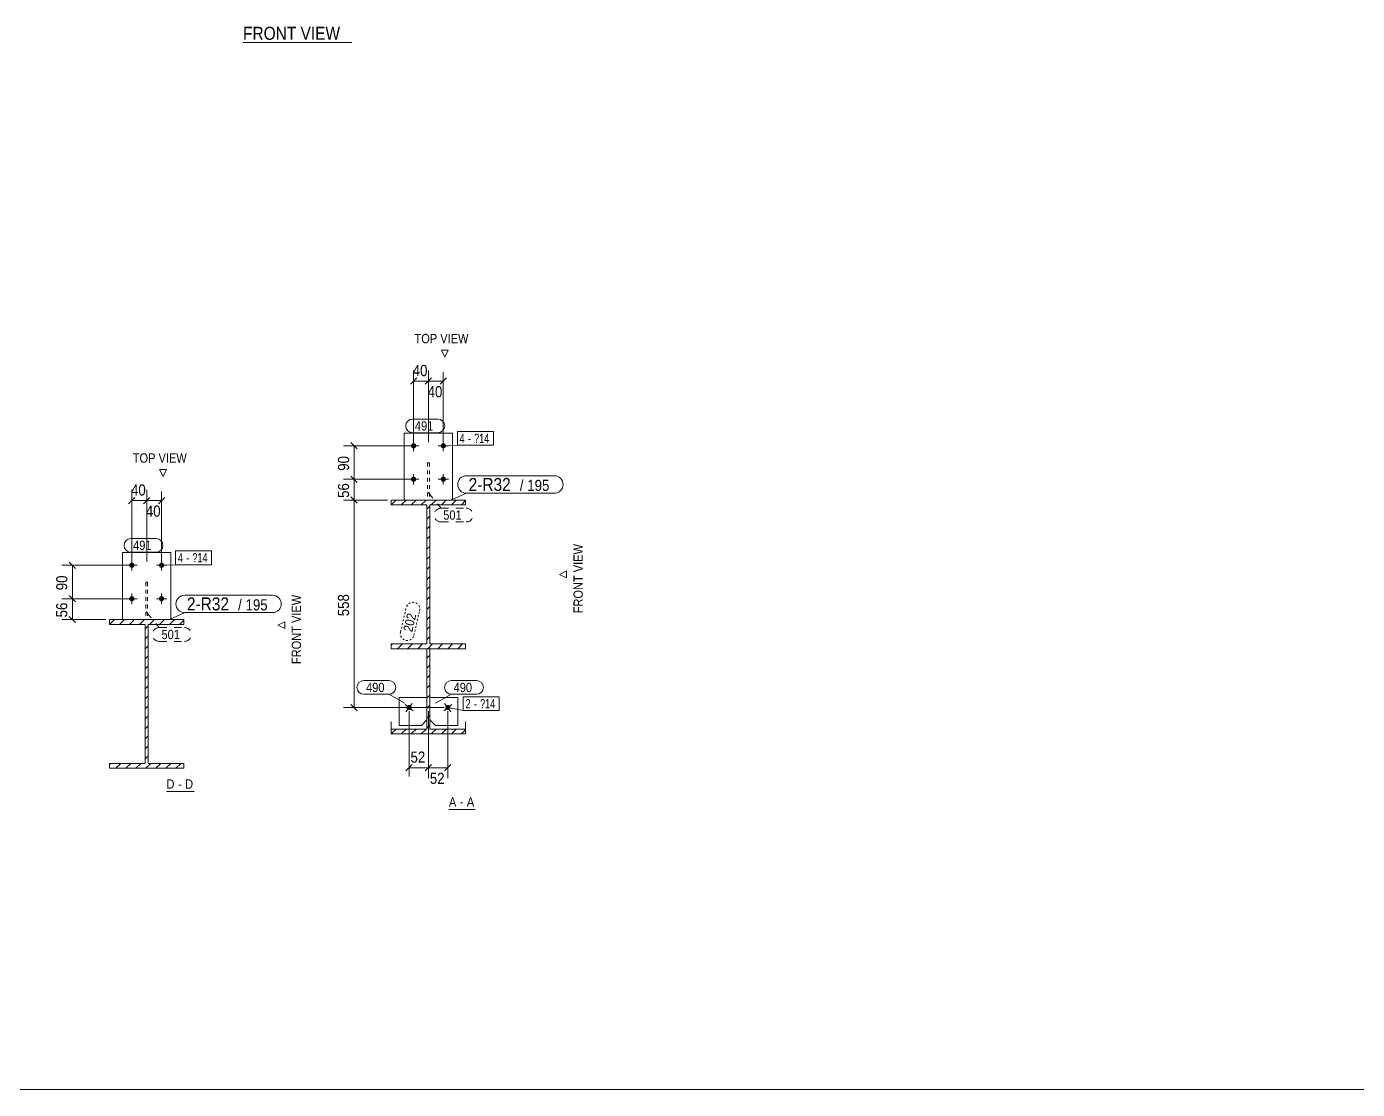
# Model space of a CAD drawing. Header units: millimetres. Extents: x 2 to 1174, y 1 to 825.
# Drawn here: x 458.1 to 816.1, y 5 to 290.9 of the extents above; entities that cross this region are included whole.
import ezdxf

# ---------------------------------------------------------------- set-up
doc = ezdxf.new("R2010")
doc.units = ezdxf.units.MM
for name, pattern in [('XKITLINE00', [0]), ('XKITLINE01', [4, 1, -1, 1, -1]), ('XKITLINE02', [4, 2, -2]), ('XKITLINE04', [3, 0.5, -0.5, 0.5, -0.5, 0.5, -0.5])]:
    doc.linetypes.add(name, pattern=pattern)
for name, color, linetype, lineweight in [('Bolt', 3, 'Continuous', 0), ('BoltMark', 7, 'Continuous', 0), ('Dimensions', 7, 'Continuous', 0), ('DrawingSheet', 5, 'Continuous', 0), ('OtherObjectType', 7, 'Continuous', 0), ('Part', 2, 'Continuous', 0), ('PartMark', 7, 'Continuous', 0)]:
    doc.layers.add(name, color=color, linetype=linetype, lineweight=lineweight)
doc.styles.add('ARIAL', font='ARIAL.TTF')
doc.styles.add('ARIAL_NARROW', font='ARIALN.TTF')

# ---------------------------------------------------------------- blocks, each defined once
blk = doc.blocks.new('*A2')
at = {"layer": 'Part', "color": 7, "linetype": 'XKITLINE00', "lineweight": 0}
for p, q in [((480.4, 130.11), (481.7, 131.41)), ((480.4, 130.11), (480.4, 130.11)), ((483.1, 130.11), (484.4, 131.41)), ((485.79, 130.11), (487.09, 131.41)), ((488.48, 130.11), (489.78, 131.41)), ((490, 128.93), (490.8, 129.73)), ((491.18, 130.11), (492.48, 131.41)), ((493.87, 130.11), (495.17, 131.41)), ((496.57, 130.11), (497.87, 131.41)), ((499.26, 130.11), (500.4, 131.25)), ((490, 126.24), (490.8, 127.04)), ((490, 123.55), (490.8, 124.35)), ((490, 120.85), (490.8, 121.65)), ((490, 118.16), (490.8, 118.96)), ((490, 115.46), (490.8, 116.26)), ((490, 112.77), (490.8, 113.57)), ((490, 110.08), (490.8, 110.88)), ((490, 107.38), (490.8, 108.18)), ((490, 104.69), (490.8, 105.49)), ((490, 101.99), (490.8, 102.79)), ((490, 99.3), (490.8, 100.1)), ((490, 96.6), (490.8, 97.4)), ((490, 93.91), (490.8, 94.71)), ((480.4, 92.39), (480.72, 92.71)), ((482.11, 91.41), (483.41, 92.71)), ((484.81, 91.41), (486.11, 92.71)), ((487.5, 91.41), (488.8, 92.71)), ((490.2, 91.41), (491.5, 92.71)), ((492.89, 91.41), (494.19, 92.71)), ((495.58, 91.41), (496.88, 92.71)), ((498.28, 91.41), (499.58, 92.71))]:
    blk.add_line(p, q, dxfattribs=at)
blk = doc.blocks.new('*A3')
at = {"layer": 'Part', "color": 7, "linetype": 'XKITLINE00', "lineweight": 0}
for p, q in [((556.19, 162.24), (557.49, 163.54)), ((556.19, 162.24), (556.19, 162.24)), ((558.88, 162.24), (560.18, 163.54)), ((561.58, 162.24), (562.88, 163.54)), ((564.27, 162.24), (565.57, 163.54)), ((565.79, 161.07), (566.59, 161.87)), ((566.96, 162.24), (568.26, 163.54)), ((569.66, 162.24), (570.96, 163.54)), ((572.35, 162.24), (573.65, 163.54)), ((575.05, 162.24), (576.19, 163.39)), ((565.79, 158.37), (566.59, 159.17)), ((565.79, 155.68), (566.59, 156.48)), ((565.79, 152.99), (566.59, 153.79)), ((565.79, 150.29), (566.59, 151.09)), ((565.79, 147.6), (566.59, 148.4)), ((565.79, 144.9), (566.59, 145.7)), ((565.79, 142.21), (566.59, 143.01)), ((565.79, 139.52), (566.59, 140.32)), ((565.79, 136.82), (566.59, 137.62)), ((565.79, 134.13), (566.59, 134.93)), ((565.79, 131.43), (566.59, 132.23)), ((565.79, 128.74), (566.59, 129.54)), ((565.79, 126.04), (566.59, 126.84)), ((556.19, 124.53), (556.5, 124.84)), ((557.9, 123.54), (559.2, 124.84)), ((560.59, 123.54), (561.89, 124.84)), ((563.29, 123.54), (564.59, 124.84)), ((565.98, 123.54), (567.28, 124.84)), ((568.67, 123.54), (569.97, 124.84)), ((571.37, 123.54), (572.67, 124.84)), ((574.06, 123.54), (575.36, 124.84))]:
    blk.add_line(p, q, dxfattribs=at)
blk = doc.blocks.new('*A4')
at = {"layer": 'Part', "color": 7, "linetype": 'XKITLINE00', "lineweight": 0}
for p, q in [((565.79, 121), (566.59, 121.8)), ((565.79, 118.3), (566.59, 119.1)), ((565.79, 115.61), (566.59, 116.41)), ((565.79, 112.91), (566.59, 113.71)), ((565.79, 110.22), (566.59, 111.02)), ((565.79, 107.53), (566.59, 108.33)), ((565.79, 104.83), (566.59, 105.63)), ((556.19, 100.62), (557.51, 101.94)), ((558.88, 100.62), (560.21, 101.94)), ((561.58, 100.62), (562.9, 101.94)), ((564.27, 100.62), (565.59, 101.94)), ((565.79, 102.14), (566.59, 102.94)), ((566.96, 100.62), (568.29, 101.94)), ((569.66, 100.62), (570.98, 101.94)), ((572.35, 100.62), (573.68, 101.94)), ((575.05, 100.62), (576.19, 101.76))]:
    blk.add_line(p, q, dxfattribs=at)
blk = doc.blocks.new('*A161')
at = {"layer": 'Bolt'}
for points in [[(487.1, 145.98), (487.1, 145.94), (487.09, 145.91), (487.09, 145.87), (487.08, 145.84), (487.07, 145.81), (487.06, 145.77), (487.05, 145.74), (487.04, 145.71), (487.02, 145.68), (487, 145.65), (486.98, 145.62), (486.96, 145.59), (486.94, 145.57), (486.92, 145.54), (486.9, 145.52), (486.87, 145.49), (486.85, 145.47), (486.82, 145.45), (486.79, 145.43), (486.76, 145.41), (486.73, 145.39), (486.7, 145.38), (486.67, 145.36), (486.64, 145.35), (486.61, 145.34), (486.57, 145.33), (486.54, 145.32), (486.51, 145.32), (486.47, 145.31), (486.44, 145.31), (486.4, 145.31), (486.37, 145.31), (486.33, 145.31), (486.3, 145.32), (486.27, 145.32), (486.23, 145.33), (486.2, 145.34), (486.17, 145.35), (486.13, 145.36), (486.1, 145.38), (486.07, 145.39), (486.04, 145.41), (486.01, 145.43), (485.99, 145.45), (485.96, 145.47), (485.93, 145.49), (485.91, 145.52), (485.88, 145.54), (485.86, 145.57), (485.84, 145.59), (485.82, 145.62), (485.8, 145.65), (485.79, 145.68), (485.77, 145.71), (485.76, 145.74), (485.74, 145.77), (485.73, 145.81), (485.72, 145.84), (485.72, 145.87), (485.71, 145.91), (485.71, 145.94), (485.7, 145.98), (485.7, 146.01), (485.7, 146.04), (485.71, 146.08), (485.71, 146.11), (485.72, 146.15), (485.72, 146.18), (485.73, 146.21), (485.74, 146.25), (485.76, 146.28), (485.77, 146.31), (485.79, 146.34), (485.8, 146.37), (485.82, 146.4), (485.84, 146.43), (485.86, 146.45), (485.88, 146.48), (485.91, 146.5), (485.93, 146.53), (485.96, 146.55), (485.99, 146.57), (486.01, 146.59), (486.04, 146.61), (486.07, 146.63), (486.1, 146.64), (486.13, 146.66), (486.17, 146.67), (486.2, 146.68), (486.23, 146.69), (486.27, 146.7), (486.3, 146.7), (486.33, 146.71), (486.37, 146.71), (486.4, 146.71), (486.44, 146.71), (486.47, 146.71), (486.51, 146.7), (486.54, 146.7), (486.57, 146.69), (486.61, 146.68), (486.64, 146.67), (486.67, 146.66), (486.7, 146.64), (486.73, 146.63), (486.76, 146.61), (486.79, 146.59), (486.82, 146.57), (486.85, 146.55), (486.87, 146.53), (486.9, 146.5), (486.92, 146.48), (486.94, 146.45), (486.96, 146.43), (486.98, 146.4), (487, 146.37), (487.02, 146.34), (487.04, 146.31), (487.05, 146.28), (487.06, 146.25), (487.07, 146.21), (487.08, 146.18), (487.09, 146.15), (487.09, 146.11), (487.1, 146.08), (487.1, 146.04), (487.1, 146.01)], [(495.1, 145.98), (495.1, 145.94), (495.09, 145.91), (495.09, 145.87), (495.08, 145.84), (495.07, 145.81), (495.06, 145.77), (495.05, 145.74), (495.04, 145.71), (495.02, 145.68), (495, 145.65), (494.98, 145.62), (494.96, 145.59), (494.94, 145.57), (494.92, 145.54), (494.9, 145.52), (494.87, 145.49), (494.85, 145.47), (494.82, 145.45), (494.79, 145.43), (494.76, 145.41), (494.73, 145.39), (494.7, 145.38), (494.67, 145.36), (494.64, 145.35), (494.61, 145.34), (494.57, 145.33), (494.54, 145.32), (494.51, 145.32), (494.47, 145.31), (494.44, 145.31), (494.4, 145.31), (494.37, 145.31), (494.33, 145.31), (494.3, 145.32), (494.27, 145.32), (494.23, 145.33), (494.2, 145.34), (494.17, 145.35), (494.13, 145.36), (494.1, 145.38), (494.07, 145.39), (494.04, 145.41), (494.01, 145.43), (493.99, 145.45), (493.96, 145.47), (493.93, 145.49), (493.91, 145.52), (493.88, 145.54), (493.86, 145.57), (493.84, 145.59), (493.82, 145.62), (493.8, 145.65), (493.79, 145.68), (493.77, 145.71), (493.76, 145.74), (493.74, 145.77), (493.73, 145.81), (493.72, 145.84), (493.72, 145.87), (493.71, 145.91), (493.71, 145.94), (493.7, 145.98), (493.7, 146.01), (493.7, 146.04), (493.71, 146.08), (493.71, 146.11), (493.72, 146.15), (493.72, 146.18), (493.73, 146.21), (493.74, 146.25), (493.76, 146.28), (493.77, 146.31), (493.79, 146.34), (493.8, 146.37), (493.82, 146.4), (493.84, 146.43), (493.86, 146.45), (493.88, 146.48), (493.91, 146.5), (493.93, 146.53), (493.96, 146.55), (493.99, 146.57), (494.01, 146.59), (494.04, 146.61), (494.07, 146.63), (494.1, 146.64), (494.13, 146.66), (494.17, 146.67), (494.2, 146.68), (494.23, 146.69), (494.27, 146.7), (494.3, 146.7), (494.33, 146.71), (494.37, 146.71), (494.4, 146.71), (494.44, 146.71), (494.47, 146.71), (494.51, 146.7), (494.54, 146.7), (494.57, 146.69), (494.61, 146.68), (494.64, 146.67), (494.67, 146.66), (494.7, 146.64), (494.73, 146.63), (494.76, 146.61), (494.79, 146.59), (494.82, 146.57), (494.85, 146.55), (494.87, 146.53), (494.9, 146.5), (494.92, 146.48), (494.94, 146.45), (494.96, 146.43), (494.98, 146.4), (495, 146.37), (495.02, 146.34), (495.04, 146.31), (495.05, 146.28), (495.06, 146.25), (495.07, 146.21), (495.08, 146.18), (495.09, 146.15), (495.09, 146.11), (495.1, 146.08), (495.1, 146.04), (495.1, 146.01)], [(487.1, 136.98), (487.1, 136.94), (487.09, 136.91), (487.09, 136.87), (487.08, 136.84), (487.07, 136.81), (487.06, 136.77), (487.05, 136.74), (487.04, 136.71), (487.02, 136.68), (487, 136.65), (486.98, 136.62), (486.96, 136.59), (486.94, 136.57), (486.92, 136.54), (486.9, 136.52), (486.87, 136.49), (486.85, 136.47), (486.82, 136.45), (486.79, 136.43), (486.76, 136.41), (486.73, 136.39), (486.7, 136.38), (486.67, 136.36), (486.64, 136.35), (486.61, 136.34), (486.57, 136.33), (486.54, 136.32), (486.51, 136.32), (486.47, 136.31), (486.44, 136.31), (486.4, 136.31), (486.37, 136.31), (486.33, 136.31), (486.3, 136.32), (486.27, 136.32), (486.23, 136.33), (486.2, 136.34), (486.17, 136.35), (486.13, 136.36), (486.1, 136.38), (486.07, 136.39), (486.04, 136.41), (486.01, 136.43), (485.99, 136.45), (485.96, 136.47), (485.93, 136.49), (485.91, 136.52), (485.88, 136.54), (485.86, 136.57), (485.84, 136.59), (485.82, 136.62), (485.8, 136.65), (485.79, 136.68), (485.77, 136.71), (485.76, 136.74), (485.74, 136.77), (485.73, 136.81), (485.72, 136.84), (485.72, 136.87), (485.71, 136.91), (485.71, 136.94), (485.7, 136.98), (485.7, 137.01), (485.7, 137.04), (485.71, 137.08), (485.71, 137.11), (485.72, 137.15), (485.72, 137.18), (485.73, 137.21), (485.74, 137.25), (485.76, 137.28), (485.77, 137.31), (485.79, 137.34), (485.8, 137.37), (485.82, 137.4), (485.84, 137.43), (485.86, 137.45), (485.88, 137.48), (485.91, 137.5), (485.93, 137.53), (485.96, 137.55), (485.99, 137.57), (486.01, 137.59), (486.04, 137.61), (486.07, 137.63), (486.1, 137.64), (486.13, 137.66), (486.17, 137.67), (486.2, 137.68), (486.23, 137.69), (486.27, 137.7), (486.3, 137.7), (486.33, 137.71), (486.37, 137.71), (486.4, 137.71), (486.44, 137.71), (486.47, 137.71), (486.51, 137.7), (486.54, 137.7), (486.57, 137.69), (486.61, 137.68), (486.64, 137.67), (486.67, 137.66), (486.7, 137.64), (486.73, 137.63), (486.76, 137.61), (486.79, 137.59), (486.82, 137.57), (486.85, 137.55), (486.87, 137.53), (486.9, 137.5), (486.92, 137.48), (486.94, 137.45), (486.96, 137.43), (486.98, 137.4), (487, 137.37), (487.02, 137.34), (487.04, 137.31), (487.05, 137.28), (487.06, 137.25), (487.07, 137.21), (487.08, 137.18), (487.09, 137.15), (487.09, 137.11), (487.1, 137.08), (487.1, 137.04), (487.1, 137.01)], [(495.1, 136.98), (495.1, 136.94), (495.09, 136.91), (495.09, 136.87), (495.08, 136.84), (495.07, 136.81), (495.06, 136.77), (495.05, 136.74), (495.04, 136.71), (495.02, 136.68), (495, 136.65), (494.98, 136.62), (494.96, 136.59), (494.94, 136.57), (494.92, 136.54), (494.9, 136.52), (494.87, 136.49), (494.85, 136.47), (494.82, 136.45), (494.79, 136.43), (494.76, 136.41), (494.73, 136.39), (494.7, 136.38), (494.67, 136.36), (494.64, 136.35), (494.61, 136.34), (494.57, 136.33), (494.54, 136.32), (494.51, 136.32), (494.47, 136.31), (494.44, 136.31), (494.4, 136.31), (494.37, 136.31), (494.33, 136.31), (494.3, 136.32), (494.27, 136.32), (494.23, 136.33), (494.2, 136.34), (494.17, 136.35), (494.13, 136.36), (494.1, 136.38), (494.07, 136.39), (494.04, 136.41), (494.01, 136.43), (493.99, 136.45), (493.96, 136.47), (493.93, 136.49), (493.91, 136.52), (493.88, 136.54), (493.86, 136.57), (493.84, 136.59), (493.82, 136.62), (493.8, 136.65), (493.79, 136.68), (493.77, 136.71), (493.76, 136.74), (493.74, 136.77), (493.73, 136.81), (493.72, 136.84), (493.72, 136.87), (493.71, 136.91), (493.71, 136.94), (493.7, 136.98), (493.7, 137.01), (493.7, 137.04), (493.71, 137.08), (493.71, 137.11), (493.72, 137.15), (493.72, 137.18), (493.73, 137.21), (493.74, 137.25), (493.76, 137.28), (493.77, 137.31), (493.79, 137.34), (493.8, 137.37), (493.82, 137.4), (493.84, 137.43), (493.86, 137.45), (493.88, 137.48), (493.91, 137.5), (493.93, 137.53), (493.96, 137.55), (493.99, 137.57), (494.01, 137.59), (494.04, 137.61), (494.07, 137.63), (494.1, 137.64), (494.13, 137.66), (494.17, 137.67), (494.2, 137.68), (494.23, 137.69), (494.27, 137.7), (494.3, 137.7), (494.33, 137.71), (494.37, 137.71), (494.4, 137.71), (494.44, 137.71), (494.47, 137.71), (494.51, 137.7), (494.54, 137.7), (494.57, 137.69), (494.61, 137.68), (494.64, 137.67), (494.67, 137.66), (494.7, 137.64), (494.73, 137.63), (494.76, 137.61), (494.79, 137.59), (494.82, 137.57), (494.85, 137.55), (494.87, 137.53), (494.9, 137.5), (494.92, 137.48), (494.94, 137.45), (494.96, 137.43), (494.98, 137.4), (495, 137.37), (495.02, 137.34), (495.04, 137.31), (495.05, 137.28), (495.06, 137.25), (495.07, 137.21), (495.08, 137.18), (495.09, 137.15), (495.09, 137.11), (495.1, 137.08), (495.1, 137.04), (495.1, 137.01)]]:
    blk.add_hatch(color=3, dxfattribs=at).paths.add_polyline_path(points, flags=17)
at = {"layer": 'Bolt', "color": 3, "linetype": 'XKITLINE00', "lineweight": 0}
for p, q in [((486.4, 147.41), (486.4, 144.61)), ((494.4, 147.41), (494.4, 144.61)), ((487.8, 146.01), (485, 146.01)), ((495.8, 146.01), (493, 146.01)), ((487.8, 137.01), (485, 137.01)), ((486.4, 138.41), (486.4, 135.61)), ((495.8, 137.01), (493, 137.01)), ((494.4, 138.41), (494.4, 135.61))]:
    blk.add_line(p, q, dxfattribs=at)
blk = doc.blocks.new('*A162')
at = {"layer": 'Part', "color": 2, "linetype": 'XKITLINE00', "lineweight": 0}
for p, q in [((480.4, 130.11), (480.4, 131.41)), ((480.4, 131.41), (500.4, 131.41)), ((490, 130.11), (480.4, 130.11)), ((490, 92.71), (490, 130.11)), ((500.4, 130.11), (490.8, 130.11)), ((490.8, 130.11), (490.8, 92.71)), ((500.4, 131.41), (500.4, 130.11)), ((480.4, 91.41), (480.4, 92.71)), ((480.4, 92.71), (490, 92.71)), ((500.4, 91.41), (480.4, 91.41)), ((490.8, 92.71), (500.4, 92.71)), ((500.4, 92.71), (500.4, 91.41))]:
    blk.add_line(p, q, dxfattribs=at)
blk = doc.blocks.new('*A163')
at = {"layer": 'Part', "color": 2, "linetype": 'XKITLINE00', "lineweight": 0}
for p, q in [((483.9, 131.41), (483.9, 149.41)), ((483.9, 149.41), (496.9, 149.41)), ((496.9, 131.41), (496.9, 149.41))]:
    blk.add_line(p, q, dxfattribs=at)
at = {"layer": 'Part', "color": 7, "linetype": 'XKITLINE01', "lineweight": 0}
blk.add_line((483.9, 131.41), (496.9, 131.41), dxfattribs=at)
blk = doc.blocks.new('*A164')
at = {"layer": 'Part', "color": 7, "linetype": 'XKITLINE01', "lineweight": 0}
for p, q in [((490.65, 141.41), (490.15, 141.41)), ((490.15, 141.41), (490.15, 131.41)), ((490.65, 141.41), (490.65, 131.41)), ((490.65, 131.41), (490.15, 131.41))]:
    blk.add_line(p, q, dxfattribs=at)
blk = doc.blocks.new('*A165')
at = {"layer": 'Bolt'}
blk.add_hatch(color=3, dxfattribs=at).paths.add_polyline_path([(570.99, 108.29), (571.01, 108.31), (571.04, 108.33), (571.07, 108.34), (571.1, 108.36), (571.14, 108.37), (571.17, 108.38), (571.2, 108.39), (571.24, 108.4), (571.27, 108.41), (571.3, 108.41), (571.34, 108.41), (571.37, 108.42), (571.41, 108.42), (571.44, 108.41), (571.47, 108.41), (571.51, 108.41), (571.54, 108.4), (571.58, 108.39), (571.61, 108.38), (571.64, 108.37), (571.67, 108.36), (571.7, 108.34), (571.73, 108.32), (571.76, 108.31), (571.79, 108.29), (571.82, 108.27), (571.85, 108.25), (571.87, 108.22), (571.9, 108.2), (571.92, 108.17), (571.94, 108.15), (571.96, 108.12), (571.98, 108.09), (572, 108.06), (572.01, 108.03), (572.03, 108), (572.04, 107.97), (572.05, 107.93), (572.06, 107.9), (572.07, 107.87), (572.08, 107.83), (572.08, 107.8), (572.09, 107.77), (572.09, 107.73), (572.09, 107.7), (572.09, 107.66), (572.08, 107.63), (572.08, 107.6), (572.07, 107.56), (572.06, 107.53), (572.05, 107.5), (572.04, 107.46), (572.03, 107.43), (572.01, 107.4), (572, 107.37), (571.98, 107.34), (571.96, 107.31), (571.94, 107.28), (571.92, 107.26), (571.89, 107.23), (571.87, 107.21), (571.84, 107.19), (571.82, 107.16), (571.79, 107.14), (571.76, 107.12), (571.73, 107.11), (571.7, 107.09), (571.67, 107.08), (571.64, 107.06), (571.61, 107.05), (571.57, 107.04), (571.54, 107.03), (571.51, 107.03), (571.47, 107.02), (571.44, 107.02), (571.4, 107.02), (571.37, 107.02), (571.33, 107.02), (571.3, 107.02), (571.27, 107.03), (571.23, 107.03), (571.2, 107.04), (571.17, 107.05), (571.13, 107.06), (571.1, 107.08), (571.07, 107.09), (571.04, 107.11), (571.01, 107.13), (570.98, 107.14), (570.96, 107.17), (570.93, 107.19), (570.9, 107.21), (570.88, 107.23), (570.86, 107.26), (570.83, 107.29), (570.81, 107.31), (570.8, 107.34), (570.78, 107.37), (570.76, 107.4), (570.75, 107.43), (570.73, 107.47), (570.72, 107.5), (570.71, 107.53), (570.7, 107.56), (570.7, 107.6), (570.69, 107.63), (570.69, 107.67), (570.69, 107.7), (570.69, 107.73), (570.69, 107.77), (570.69, 107.8), (570.7, 107.84), (570.7, 107.87), (570.71, 107.9), (570.72, 107.94), (570.73, 107.97), (570.75, 108), (570.76, 108.03), (570.78, 108.06), (570.8, 108.09), (570.82, 108.12), (570.84, 108.15), (570.86, 108.17), (570.88, 108.2), (570.91, 108.22), (570.93, 108.25), (570.96, 108.27)], flags=17)
at = {"layer": 'Bolt', "color": 3, "linetype": 'XKITLINE00', "lineweight": 0}
for p, q in [((570.28, 106.86), (572.49, 108.58)), ((570.53, 108.82), (572.25, 106.61))]:
    blk.add_line(p, q, dxfattribs=at)
blk = doc.blocks.new('*A166')
at = {"layer": 'Bolt'}
for points in [[(562.89, 178.11), (562.88, 178.08), (562.88, 178.04), (562.87, 178.01), (562.87, 177.97), (562.86, 177.94), (562.85, 177.91), (562.83, 177.88), (562.82, 177.84), (562.8, 177.81), (562.79, 177.78), (562.77, 177.76), (562.75, 177.73), (562.73, 177.7), (562.71, 177.67), (562.68, 177.65), (562.66, 177.63), (562.63, 177.6), (562.6, 177.58), (562.58, 177.56), (562.55, 177.54), (562.52, 177.53), (562.49, 177.51), (562.46, 177.5), (562.42, 177.49), (562.39, 177.47), (562.36, 177.47), (562.32, 177.46), (562.29, 177.45), (562.26, 177.45), (562.22, 177.45), (562.19, 177.44), (562.15, 177.45), (562.12, 177.45), (562.08, 177.45), (562.05, 177.46), (562.02, 177.47), (561.98, 177.47), (561.95, 177.49), (561.92, 177.5), (561.89, 177.51), (561.86, 177.53), (561.83, 177.54), (561.8, 177.56), (561.77, 177.58), (561.74, 177.6), (561.72, 177.63), (561.69, 177.65), (561.67, 177.67), (561.65, 177.7), (561.63, 177.73), (561.61, 177.76), (561.59, 177.78), (561.57, 177.81), (561.55, 177.84), (561.54, 177.88), (561.53, 177.91), (561.52, 177.94), (561.51, 177.97), (561.5, 178.01), (561.49, 178.04), (561.49, 178.08), (561.49, 178.11), (561.49, 178.14), (561.49, 178.18), (561.49, 178.21), (561.49, 178.25), (561.5, 178.28), (561.51, 178.31), (561.52, 178.35), (561.53, 178.38), (561.54, 178.41), (561.55, 178.44), (561.57, 178.47), (561.59, 178.5), (561.61, 178.53), (561.63, 178.56), (561.65, 178.59), (561.67, 178.61), (561.69, 178.64), (561.72, 178.66), (561.74, 178.69), (561.77, 178.71), (561.8, 178.73), (561.83, 178.74), (561.86, 178.76), (561.89, 178.78), (561.92, 178.79), (561.95, 178.8), (561.98, 178.81), (562.02, 178.82), (562.05, 178.83), (562.08, 178.84), (562.12, 178.84), (562.15, 178.84), (562.19, 178.84), (562.22, 178.84), (562.26, 178.84), (562.29, 178.84), (562.32, 178.83), (562.36, 178.82), (562.39, 178.81), (562.42, 178.8), (562.46, 178.79), (562.49, 178.78), (562.52, 178.76), (562.55, 178.74), (562.58, 178.73), (562.6, 178.71), (562.63, 178.69), (562.66, 178.66), (562.68, 178.64), (562.71, 178.61), (562.73, 178.59), (562.75, 178.56), (562.77, 178.53), (562.79, 178.5), (562.8, 178.47), (562.82, 178.44), (562.83, 178.41), (562.85, 178.38), (562.86, 178.35), (562.87, 178.31), (562.87, 178.28), (562.88, 178.25), (562.88, 178.21), (562.89, 178.18), (562.89, 178.14)], [(570.89, 178.11), (570.88, 178.08), (570.88, 178.04), (570.87, 178.01), (570.87, 177.97), (570.86, 177.94), (570.85, 177.91), (570.83, 177.88), (570.82, 177.84), (570.8, 177.81), (570.79, 177.78), (570.77, 177.76), (570.75, 177.73), (570.73, 177.7), (570.71, 177.67), (570.68, 177.65), (570.66, 177.63), (570.63, 177.6), (570.6, 177.58), (570.58, 177.56), (570.55, 177.54), (570.52, 177.53), (570.49, 177.51), (570.46, 177.5), (570.42, 177.49), (570.39, 177.47), (570.36, 177.47), (570.32, 177.46), (570.29, 177.45), (570.26, 177.45), (570.22, 177.45), (570.19, 177.44), (570.15, 177.45), (570.12, 177.45), (570.08, 177.45), (570.05, 177.46), (570.02, 177.47), (569.98, 177.47), (569.95, 177.49), (569.92, 177.5), (569.89, 177.51), (569.86, 177.53), (569.83, 177.54), (569.8, 177.56), (569.77, 177.58), (569.74, 177.6), (569.72, 177.63), (569.69, 177.65), (569.67, 177.67), (569.65, 177.7), (569.63, 177.73), (569.61, 177.76), (569.59, 177.78), (569.57, 177.81), (569.55, 177.84), (569.54, 177.88), (569.53, 177.91), (569.52, 177.94), (569.51, 177.97), (569.5, 178.01), (569.49, 178.04), (569.49, 178.08), (569.49, 178.11), (569.49, 178.14), (569.49, 178.18), (569.49, 178.21), (569.49, 178.25), (569.5, 178.28), (569.51, 178.31), (569.52, 178.35), (569.53, 178.38), (569.54, 178.41), (569.55, 178.44), (569.57, 178.47), (569.59, 178.5), (569.61, 178.53), (569.63, 178.56), (569.65, 178.59), (569.67, 178.61), (569.69, 178.64), (569.72, 178.66), (569.74, 178.69), (569.77, 178.71), (569.8, 178.73), (569.83, 178.74), (569.86, 178.76), (569.89, 178.78), (569.92, 178.79), (569.95, 178.8), (569.98, 178.81), (570.02, 178.82), (570.05, 178.83), (570.08, 178.84), (570.12, 178.84), (570.15, 178.84), (570.19, 178.84), (570.22, 178.84), (570.26, 178.84), (570.29, 178.84), (570.32, 178.83), (570.36, 178.82), (570.39, 178.81), (570.42, 178.8), (570.46, 178.79), (570.49, 178.78), (570.52, 178.76), (570.55, 178.74), (570.58, 178.73), (570.6, 178.71), (570.63, 178.69), (570.66, 178.66), (570.68, 178.64), (570.71, 178.61), (570.73, 178.59), (570.75, 178.56), (570.77, 178.53), (570.79, 178.5), (570.8, 178.47), (570.82, 178.44), (570.83, 178.41), (570.85, 178.38), (570.86, 178.35), (570.87, 178.31), (570.87, 178.28), (570.88, 178.25), (570.88, 178.21), (570.89, 178.18), (570.89, 178.14)], [(562.89, 169.11), (562.88, 169.08), (562.88, 169.04), (562.87, 169.01), (562.87, 168.97), (562.86, 168.94), (562.85, 168.91), (562.83, 168.88), (562.82, 168.84), (562.8, 168.81), (562.79, 168.78), (562.77, 168.76), (562.75, 168.73), (562.73, 168.7), (562.71, 168.67), (562.68, 168.65), (562.66, 168.63), (562.63, 168.6), (562.6, 168.58), (562.58, 168.56), (562.55, 168.54), (562.52, 168.53), (562.49, 168.51), (562.46, 168.5), (562.42, 168.49), (562.39, 168.47), (562.36, 168.47), (562.32, 168.46), (562.29, 168.45), (562.26, 168.45), (562.22, 168.45), (562.19, 168.44), (562.15, 168.45), (562.12, 168.45), (562.08, 168.45), (562.05, 168.46), (562.02, 168.47), (561.98, 168.47), (561.95, 168.49), (561.92, 168.5), (561.89, 168.51), (561.86, 168.53), (561.83, 168.54), (561.8, 168.56), (561.77, 168.58), (561.74, 168.6), (561.72, 168.63), (561.69, 168.65), (561.67, 168.67), (561.65, 168.7), (561.63, 168.73), (561.61, 168.76), (561.59, 168.78), (561.57, 168.81), (561.55, 168.84), (561.54, 168.88), (561.53, 168.91), (561.52, 168.94), (561.51, 168.97), (561.5, 169.01), (561.49, 169.04), (561.49, 169.08), (561.49, 169.11), (561.49, 169.14), (561.49, 169.18), (561.49, 169.21), (561.49, 169.25), (561.5, 169.28), (561.51, 169.31), (561.52, 169.35), (561.53, 169.38), (561.54, 169.41), (561.55, 169.44), (561.57, 169.47), (561.59, 169.5), (561.61, 169.53), (561.63, 169.56), (561.65, 169.59), (561.67, 169.61), (561.69, 169.64), (561.72, 169.66), (561.74, 169.69), (561.77, 169.71), (561.8, 169.73), (561.83, 169.74), (561.86, 169.76), (561.89, 169.78), (561.92, 169.79), (561.95, 169.8), (561.98, 169.81), (562.02, 169.82), (562.05, 169.83), (562.08, 169.84), (562.12, 169.84), (562.15, 169.84), (562.19, 169.84), (562.22, 169.84), (562.26, 169.84), (562.29, 169.84), (562.32, 169.83), (562.36, 169.82), (562.39, 169.81), (562.42, 169.8), (562.46, 169.79), (562.49, 169.78), (562.52, 169.76), (562.55, 169.74), (562.58, 169.73), (562.6, 169.71), (562.63, 169.69), (562.66, 169.66), (562.68, 169.64), (562.71, 169.61), (562.73, 169.59), (562.75, 169.56), (562.77, 169.53), (562.79, 169.5), (562.8, 169.47), (562.82, 169.44), (562.83, 169.41), (562.85, 169.38), (562.86, 169.35), (562.87, 169.31), (562.87, 169.28), (562.88, 169.25), (562.88, 169.21), (562.89, 169.18), (562.89, 169.14)], [(570.89, 169.11), (570.88, 169.08), (570.88, 169.04), (570.87, 169.01), (570.87, 168.97), (570.86, 168.94), (570.85, 168.91), (570.83, 168.88), (570.82, 168.84), (570.8, 168.81), (570.79, 168.78), (570.77, 168.76), (570.75, 168.73), (570.73, 168.7), (570.71, 168.67), (570.68, 168.65), (570.66, 168.63), (570.63, 168.6), (570.6, 168.58), (570.58, 168.56), (570.55, 168.54), (570.52, 168.53), (570.49, 168.51), (570.46, 168.5), (570.42, 168.49), (570.39, 168.47), (570.36, 168.47), (570.32, 168.46), (570.29, 168.45), (570.26, 168.45), (570.22, 168.45), (570.19, 168.44), (570.15, 168.45), (570.12, 168.45), (570.08, 168.45), (570.05, 168.46), (570.02, 168.47), (569.98, 168.47), (569.95, 168.49), (569.92, 168.5), (569.89, 168.51), (569.86, 168.53), (569.83, 168.54), (569.8, 168.56), (569.77, 168.58), (569.74, 168.6), (569.72, 168.63), (569.69, 168.65), (569.67, 168.67), (569.65, 168.7), (569.63, 168.73), (569.61, 168.76), (569.59, 168.78), (569.57, 168.81), (569.55, 168.84), (569.54, 168.88), (569.53, 168.91), (569.52, 168.94), (569.51, 168.97), (569.5, 169.01), (569.49, 169.04), (569.49, 169.08), (569.49, 169.11), (569.49, 169.14), (569.49, 169.18), (569.49, 169.21), (569.49, 169.25), (569.5, 169.28), (569.51, 169.31), (569.52, 169.35), (569.53, 169.38), (569.54, 169.41), (569.55, 169.44), (569.57, 169.47), (569.59, 169.5), (569.61, 169.53), (569.63, 169.56), (569.65, 169.59), (569.67, 169.61), (569.69, 169.64), (569.72, 169.66), (569.74, 169.69), (569.77, 169.71), (569.8, 169.73), (569.83, 169.74), (569.86, 169.76), (569.89, 169.78), (569.92, 169.79), (569.95, 169.8), (569.98, 169.81), (570.02, 169.82), (570.05, 169.83), (570.08, 169.84), (570.12, 169.84), (570.15, 169.84), (570.19, 169.84), (570.22, 169.84), (570.26, 169.84), (570.29, 169.84), (570.32, 169.83), (570.36, 169.82), (570.39, 169.81), (570.42, 169.8), (570.46, 169.79), (570.49, 169.78), (570.52, 169.76), (570.55, 169.74), (570.58, 169.73), (570.6, 169.71), (570.63, 169.69), (570.66, 169.66), (570.68, 169.64), (570.71, 169.61), (570.73, 169.59), (570.75, 169.56), (570.77, 169.53), (570.79, 169.5), (570.8, 169.47), (570.82, 169.44), (570.83, 169.41), (570.85, 169.38), (570.86, 169.35), (570.87, 169.31), (570.87, 169.28), (570.88, 169.25), (570.88, 169.21), (570.89, 169.18), (570.89, 169.14)]]:
    blk.add_hatch(color=3, dxfattribs=at).paths.add_polyline_path(points, flags=17)
at = {"layer": 'Bolt', "color": 3, "linetype": 'XKITLINE00', "lineweight": 0}
for p, q in [((562.19, 179.54), (562.19, 176.74)), ((570.19, 179.54), (570.19, 176.74)), ((563.59, 178.14), (560.79, 178.14)), ((571.59, 178.14), (568.79, 178.14)), ((563.59, 169.14), (560.79, 169.14)), ((562.19, 170.54), (562.19, 167.74)), ((571.59, 169.14), (568.79, 169.14)), ((570.19, 170.54), (570.19, 167.74))]:
    blk.add_line(p, q, dxfattribs=at)
blk = doc.blocks.new('*A167')
at = {"layer": 'Bolt'}
blk.add_hatch(color=3, dxfattribs=at).paths.add_polyline_path([(560.53, 107.19), (560.51, 107.21), (560.48, 107.23), (560.46, 107.26), (560.44, 107.28), (560.42, 107.31), (560.4, 107.34), (560.38, 107.37), (560.36, 107.4), (560.35, 107.43), (560.33, 107.46), (560.32, 107.5), (560.31, 107.53), (560.3, 107.56), (560.3, 107.6), (560.29, 107.63), (560.29, 107.66), (560.29, 107.7), (560.29, 107.73), (560.29, 107.77), (560.29, 107.8), (560.3, 107.83), (560.3, 107.87), (560.31, 107.9), (560.32, 107.93), (560.33, 107.97), (560.35, 108), (560.36, 108.03), (560.38, 108.06), (560.4, 108.09), (560.41, 108.12), (560.43, 108.15), (560.46, 108.17), (560.48, 108.2), (560.5, 108.22), (560.53, 108.25), (560.56, 108.27), (560.58, 108.29), (560.61, 108.31), (560.64, 108.32), (560.67, 108.34), (560.7, 108.36), (560.73, 108.37), (560.77, 108.38), (560.8, 108.39), (560.83, 108.4), (560.87, 108.41), (560.9, 108.41), (560.93, 108.41), (560.97, 108.42), (561, 108.42), (561.04, 108.41), (561.07, 108.41), (561.11, 108.41), (561.14, 108.4), (561.17, 108.39), (561.21, 108.38), (561.24, 108.37), (561.27, 108.36), (561.3, 108.34), (561.33, 108.33), (561.36, 108.31), (561.39, 108.29), (561.42, 108.27), (561.44, 108.25), (561.47, 108.22), (561.49, 108.2), (561.52, 108.17), (561.54, 108.15), (561.56, 108.12), (561.58, 108.09), (561.6, 108.06), (561.61, 108.03), (561.63, 108), (561.64, 107.97), (561.65, 107.94), (561.66, 107.9), (561.67, 107.87), (561.68, 107.84), (561.68, 107.8), (561.69, 107.77), (561.69, 107.73), (561.69, 107.7), (561.69, 107.67), (561.68, 107.63), (561.68, 107.6), (561.67, 107.56), (561.66, 107.53), (561.65, 107.5), (561.64, 107.47), (561.63, 107.43), (561.61, 107.4), (561.6, 107.37), (561.58, 107.34), (561.56, 107.31), (561.54, 107.29), (561.52, 107.26), (561.5, 107.23), (561.47, 107.21), (561.45, 107.19), (561.42, 107.17), (561.39, 107.14), (561.36, 107.13), (561.33, 107.11), (561.3, 107.09), (561.27, 107.08), (561.24, 107.06), (561.21, 107.05), (561.18, 107.04), (561.14, 107.03), (561.11, 107.03), (561.07, 107.02), (561.04, 107.02), (561.01, 107.02), (560.97, 107.02), (560.94, 107.02), (560.9, 107.02), (560.87, 107.03), (560.84, 107.03), (560.8, 107.04), (560.77, 107.05), (560.74, 107.06), (560.7, 107.08), (560.67, 107.09), (560.64, 107.11), (560.61, 107.12), (560.59, 107.14), (560.56, 107.16)], flags=17)
at = {"layer": 'Bolt', "color": 3, "linetype": 'XKITLINE00', "lineweight": 0}
for p, q in [((562.09, 106.86), (559.88, 108.58)), ((560.13, 106.61), (561.85, 108.82))]:
    blk.add_line(p, q, dxfattribs=at)
blk = doc.blocks.new('*A168')
at = {"layer": 'Part', "color": 2, "linetype": 'XKITLINE00', "lineweight": 0}
for p, q in [((556.19, 162.24), (556.19, 163.54)), ((556.19, 163.54), (576.19, 163.54)), ((565.79, 162.24), (556.19, 162.24)), ((565.79, 124.84), (565.79, 162.24)), ((576.19, 162.24), (566.59, 162.24)), ((566.59, 162.24), (566.59, 124.84)), ((576.19, 163.54), (576.19, 162.24)), ((556.19, 123.54), (556.19, 124.84)), ((556.19, 124.84), (565.79, 124.84)), ((576.19, 123.54), (556.19, 123.54)), ((566.59, 124.84), (576.19, 124.84)), ((576.19, 124.84), (576.19, 123.54))]:
    blk.add_line(p, q, dxfattribs=at)
blk = doc.blocks.new('*A169')
at = {"layer": 'Part', "color": 2, "linetype": 'XKITLINE00', "lineweight": 0}
for p, q in [((566.59, 110.42), (574.09, 110.42)), ((574.09, 110.42), (574.09, 102.92)), ((568.09, 102.92), (566.59, 104.42)), ((574.09, 102.92), (568.09, 102.92))]:
    blk.add_line(p, q, dxfattribs=at)
at = {"layer": 'Part', "color": 7, "linetype": 'XKITLINE01', "lineweight": 0}
blk.add_line((566.59, 104.42), (566.59, 110.42), dxfattribs=at)
blk = doc.blocks.new('*A170')
at = {"layer": 'Part', "color": 2, "linetype": 'XKITLINE00', "lineweight": 0}
for p, q in [((559.69, 163.54), (559.69, 181.54)), ((559.69, 181.54), (572.69, 181.54)), ((572.69, 163.54), (572.69, 181.54))]:
    blk.add_line(p, q, dxfattribs=at)
at = {"layer": 'Part', "color": 7, "linetype": 'XKITLINE01', "lineweight": 0}
blk.add_line((559.69, 163.54), (572.69, 163.54), dxfattribs=at)
blk = doc.blocks.new('*A171')
at = {"layer": 'Part', "color": 2, "linetype": 'XKITLINE00', "lineweight": 0}
for p, q in [((565.79, 110.42), (558.29, 110.42)), ((558.29, 110.42), (558.29, 102.92)), ((564.29, 102.92), (565.79, 104.42)), ((558.29, 102.92), (564.29, 102.92))]:
    blk.add_line(p, q, dxfattribs=at)
at = {"layer": 'Part', "color": 7, "linetype": 'XKITLINE01', "lineweight": 0}
blk.add_line((565.79, 104.42), (565.79, 110.42), dxfattribs=at)
blk = doc.blocks.new('*A172')
at = {"layer": 'Part', "color": 7, "linetype": 'XKITLINE01', "lineweight": 0}
for p, q in [((566.44, 173.54), (565.94, 173.54)), ((565.94, 173.54), (565.94, 163.54)), ((566.44, 173.54), (566.44, 163.54)), ((566.44, 163.54), (565.94, 163.54))]:
    blk.add_line(p, q, dxfattribs=at)
blk = doc.blocks.new('*A173')
at = {"layer": 'Part', "color": 2, "linetype": 'XKITLINE00', "lineweight": 0}
for p, q in [((565.79, 101.94), (565.79, 123.54)), ((565.79, 123.54), (566.59, 123.54)), ((566.59, 123.54), (566.59, 123.54)), ((566.59, 123.54), (566.59, 101.94)), ((556.19, 100.62), (556.19, 103.89)), ((576.19, 103.89), (576.19, 100.62)), ((556.19, 101.94), (565.79, 101.94)), ((576.19, 100.62), (556.19, 100.62)), ((566.59, 101.94), (576.19, 101.94))]:
    blk.add_line(p, q, dxfattribs=at)
blk = doc.blocks.new('*A174')
at = {"layer": 'DrawingSheet', "color": 5, "linetype": 'XKITLINE00', "lineweight": 0}
blk.add_line((5, 5), (1174, 5), dxfattribs=at)
blk = doc.blocks.new('*A189')
at = {"layer": 'OtherObjectType', "color": 7, "linetype": 'XKITLINE00', "lineweight": 0}
blk.add_line((516.32, 286.61), (545.62, 286.61), dxfattribs=at)
at = {"layer": 'OtherObjectType', "color": 7, "style": 'ARIAL', "width": 0.85}
blk.add_text('FRONT VIEW', height=3.5, dxfattribs=at).set_placement((516.32, 287.36))
blk = doc.blocks.new('*A378')
at = {"layer": 'Dimensions', "color": 7, "linetype": 'XKITLINE00', "lineweight": 0}
for p, q in [((486.4, 147.01), (486.4, 166.26)), ((490.4, 147.01), (490.4, 166.26)), ((487.25, 164.26), (485.55, 162.56)), ((486.4, 163.41), (490.4, 163.41)), ((491.25, 164.26), (489.55, 162.56))]:
    blk.add_line(p, q, dxfattribs=at)
at = {"layer": 'Dimensions', "color": 3}
for p in [(486.4, 163.41), (490.4, 163.41)]:
    blk.add_point(p, dxfattribs=at)
at = {"layer": 'Dimensions', "color": 3, "style": 'ARIAL', "width": 0.85}
blk.add_text('40', height=3, dxfattribs=at).set_placement((486.18, 164.76))
blk = doc.blocks.new('*A379')
at = {"layer": 'Dimensions', "color": 7, "linetype": 'XKITLINE00', "lineweight": 0}
for p, q in [((490.4, 147.01), (490.4, 165.81)), ((494.4, 147.01), (494.4, 165.81)), ((491.25, 164.26), (489.55, 162.56)), ((490.4, 163.41), (494.4, 163.41)), ((495.25, 164.26), (493.55, 162.56))]:
    blk.add_line(p, q, dxfattribs=at)
at = {"layer": 'Dimensions', "color": 3}
for p in [(490.4, 163.41), (494.4, 163.41)]:
    blk.add_point(p, dxfattribs=at)
at = {"layer": 'Dimensions', "color": 3, "style": 'ARIAL', "width": 0.85}
blk.add_text('40', height=3, dxfattribs=at).set_placement((490.18, 159.06))
blk = doc.blocks.new('*A380')
at = {"layer": 'Dimensions', "color": 7, "linetype": 'XKITLINE00', "lineweight": 0}
for p, q in [((485.4, 137.01), (467.55, 137.01)), ((469.55, 137.86), (471.25, 136.16)), ((470.4, 131.41), (470.4, 137.01)), ((479.4, 131.41), (467.55, 131.41)), ((469.55, 132.26), (471.25, 130.56))]:
    blk.add_line(p, q, dxfattribs=at)
at = {"layer": 'Dimensions', "color": 3}
for p in [(470.4, 137.01), (470.4, 131.41)]:
    blk.add_point(p, dxfattribs=at)
at = {"layer": 'Dimensions', "color": 3, "style": 'ARIAL', "width": 0.85}
blk.add_text('56', height=3, rotation=90.0002, dxfattribs=at).set_placement((469.05, 131.98))
blk = doc.blocks.new('*A381')
at = {"layer": 'Dimensions', "color": 7, "linetype": 'XKITLINE00', "lineweight": 0}
for p, q in [((469.55, 146.86), (471.25, 145.16)), ((485.4, 146.01), (467.55, 146.01)), ((470.4, 137.01), (470.4, 146.01)), ((485.4, 137.01), (467.55, 137.01)), ((469.55, 137.86), (471.25, 136.16))]:
    blk.add_line(p, q, dxfattribs=at)
at = {"layer": 'Dimensions', "color": 3}
for p in [(470.4, 146.01), (470.4, 137.01)]:
    blk.add_point(p, dxfattribs=at)
at = {"layer": 'Dimensions', "color": 3, "style": 'ARIAL', "width": 0.85}
blk.add_text('90', height=3, rotation=90.0002, dxfattribs=at).set_placement((469.05, 139.28))
blk = doc.blocks.new('*A382')
at = {"layer": 'BoltMark', "color": 7, "linetype": 'XKITLINE00', "lineweight": 0}
for p, q in [((498.17, 149.86), (507.86, 149.86)), ((498.17, 146.16), (498.17, 149.86)), ((507.86, 146.16), (507.86, 149.86)), ((494.4, 146.01), (498.17, 146.16)), ((498.17, 146.16), (507.86, 146.16))]:
    blk.add_line(p, q, dxfattribs=at)
at = {"layer": 'BoltMark', "color": 3, "style": 'ARIAL_NARROW', "width": 0.85}
for s, p in [('4', (498.77, 146.76)), ('-', (501.04, 146.76)), ('?14', (502.7, 146.76))]:
    blk.add_text(s, height=2.5, dxfattribs=at).set_placement(p)
blk = doc.blocks.new('*A383')
at = {"layer": 'PartMark', "color": 7, "linetype": 'XKITLINE00', "lineweight": 0}
for p, q in [((486.15, 153.21), (492.92, 153.21)), ((486.15, 149.51), (492.92, 149.51))]:
    blk.add_line(p, q, dxfattribs=at)
for centre, start, end in [((486.15, 151.36), 90, 270), ((492.92, 151.36), 270, 90)]:
    blk.add_arc(centre, 1.85, start, end, dxfattribs=at)
at = {"layer": 'PartMark', "color": 3, "style": 'ARIAL', "width": 0.85}
blk.add_text('491', height=2.5, dxfattribs=at).set_placement((486.75, 150.11))
blk = doc.blocks.new('*A384')
at = {"layer": 'PartMark', "color": 7, "linetype": 'XKITLINE02', "lineweight": 0}
for p, q in [((490.28, 133.44), (493.78, 129.23)), ((493.78, 129.23), (500.54, 129.23)), ((493.78, 125.53), (500.54, 125.53))]:
    blk.add_line(p, q, dxfattribs=at)
for centre, start, end in [((493.78, 127.38), 90, 270), ((500.54, 127.38), 270, 90)]:
    blk.add_arc(centre, 1.85, start, end, dxfattribs=at)
at = {"layer": 'PartMark', "color": 3, "style": 'ARIAL', "width": 0.85}
blk.add_text('501', height=2.5, dxfattribs=at).set_placement((494.38, 126.13))
blk = doc.blocks.new('*A385')
at = {"layer": 'PartMark', "color": 7, "linetype": 'XKITLINE00', "lineweight": 0}
for p, q in [((500.62, 137.95), (524.26, 137.95)), ((496.37, 131.36), (500.62, 133.25)), ((500.62, 133.25), (524.26, 133.25))]:
    blk.add_line(p, q, dxfattribs=at)
for centre, start, end in [((500.62, 135.6), 90, 270), ((524.26, 135.6), 270, 90)]:
    blk.add_arc(centre, 2.35, start, end, dxfattribs=at)
at = {"layer": 'PartMark', "color": 1, "style": 'ARIAL', "width": 0.85}
blk.add_text('2-R32', height=3.5, dxfattribs=at).set_placement((501.22, 133.85))
at = {"layer": 'PartMark', "color": 3, "style": 'ARIAL', "width": 0.85}
for s, p in [('/', (514.98, 133.85)), ('195', (516.99, 133.85))]:
    blk.add_text(s, height=3, dxfattribs=at).set_placement(p)
blk = doc.blocks.new('*A386')
at = {"layer": 'OtherObjectType', "color": 7, "linetype": 'XKITLINE00', "lineweight": 0}
for p, q in [((493.87, 171.73), (495.75, 171.73)), ((494.81, 169.86), (493.87, 171.73)), ((495.75, 171.73), (494.81, 169.86)), ((494.81, 169.86), (494.81, 169.86)), ((525.66, 129.88), (527.54, 130.82)), ((527.54, 128.95), (525.66, 129.88)), ((525.66, 129.88), (525.66, 129.88)), ((527.54, 130.82), (527.54, 128.95)), ((495.72, 85.16), (503.15, 85.16))]:
    blk.add_line(p, q, dxfattribs=at)
at = {"layer": 'OtherObjectType', "color": 7, "style": 'ARIAL', "width": 0.85}
for s, p in [('TOP VIEW', (486.66, 173.61)), ('D', (495.72, 85.91)), ('-', (498.88, 85.91)), ('D', (500.74, 85.91))]:
    blk.add_text(s, height=2.5, dxfattribs=at).set_placement(p)
blk.add_text('FRONT VIEW', height=2.5, rotation=90, dxfattribs=at).set_placement((531.91, 119.42))
blk = doc.blocks.new('*A387')
at = {"layer": 'Dimensions', "color": 7, "linetype": 'XKITLINE00', "lineweight": 0}
for p, q in [((560.99, 106.72), (560.99, 89.14)), ((566.19, 106.72), (566.19, 89.14)), ((561.84, 92.39), (560.14, 90.7)), ((560.99, 91.54), (566.19, 91.54)), ((567.04, 92.39), (565.34, 90.7))]:
    blk.add_line(p, q, dxfattribs=at)
at = {"layer": 'Dimensions', "color": 3}
for p in [(560.99, 91.54), (566.19, 91.54)]:
    blk.add_point(p, dxfattribs=at)
at = {"layer": 'Dimensions', "color": 3, "style": 'ARIAL', "width": 0.85}
blk.add_text('52', height=3, dxfattribs=at).set_placement((561.36, 92.89))
blk = doc.blocks.new('*A388')
at = {"layer": 'Dimensions', "color": 7, "linetype": 'XKITLINE00', "lineweight": 0}
for p, q in [((566.19, 106.72), (566.19, 88.69)), ((571.39, 106.72), (571.39, 88.69)), ((567.04, 92.39), (565.34, 90.7)), ((566.19, 91.54), (571.39, 91.54)), ((572.24, 92.39), (570.54, 90.7))]:
    blk.add_line(p, q, dxfattribs=at)
at = {"layer": 'Dimensions', "color": 3}
for p in [(566.19, 91.54), (571.39, 91.54)]:
    blk.add_point(p, dxfattribs=at)
at = {"layer": 'Dimensions', "color": 3, "style": 'ARIAL', "width": 0.85}
blk.add_text('52', height=3, dxfattribs=at).set_placement((566.56, 87.19))
blk = doc.blocks.new('*A389')
at = {"layer": 'Dimensions', "color": 7, "linetype": 'XKITLINE00', "lineweight": 0}
for p, q in [((562.19, 179.14), (562.19, 198.39)), ((566.19, 179.14), (566.19, 198.39)), ((563.04, 196.39), (561.34, 194.7)), ((562.19, 195.54), (566.19, 195.54)), ((567.04, 196.39), (565.34, 194.7))]:
    blk.add_line(p, q, dxfattribs=at)
at = {"layer": 'Dimensions', "color": 3}
for p in [(562.19, 195.54), (566.19, 195.54)]:
    blk.add_point(p, dxfattribs=at)
at = {"layer": 'Dimensions', "color": 3, "style": 'ARIAL', "width": 0.85}
blk.add_text('40', height=3, dxfattribs=at).set_placement((561.96, 196.89))
blk = doc.blocks.new('*A390')
at = {"layer": 'Dimensions', "color": 7, "linetype": 'XKITLINE00', "lineweight": 0}
for p, q in [((566.19, 179.14), (566.19, 197.94)), ((570.19, 179.14), (570.19, 197.94)), ((567.04, 196.39), (565.34, 194.7)), ((566.19, 195.54), (570.19, 195.54)), ((571.04, 196.39), (569.34, 194.7))]:
    blk.add_line(p, q, dxfattribs=at)
at = {"layer": 'Dimensions', "color": 3}
for p in [(566.19, 195.54), (570.19, 195.54)]:
    blk.add_point(p, dxfattribs=at)
at = {"layer": 'Dimensions', "color": 3, "style": 'ARIAL', "width": 0.85}
blk.add_text('40', height=3, dxfattribs=at).set_placement((565.96, 191.19))
blk = doc.blocks.new('*A391')
at = {"layer": 'Dimensions', "color": 7, "linetype": 'XKITLINE00', "lineweight": 0}
for p, q in [((555.19, 163.54), (543.34, 163.54)), ((545.34, 164.39), (547.04, 162.7)), ((546.19, 107.72), (546.19, 163.54)), ((570.39, 107.72), (543.34, 107.72)), ((545.34, 108.56), (547.04, 106.87))]:
    blk.add_line(p, q, dxfattribs=at)
at = {"layer": 'Dimensions', "color": 3}
for p in [(546.19, 163.54), (546.19, 107.72)]:
    blk.add_point(p, dxfattribs=at)
at = {"layer": 'Dimensions', "color": 3, "style": 'ARIAL', "width": 0.85}
blk.add_text('558', height=3, rotation=90.0002, dxfattribs=at).set_placement((544.84, 132.29))
blk = doc.blocks.new('*A392')
at = {"layer": 'Dimensions', "color": 7, "linetype": 'XKITLINE00', "lineweight": 0}
for p, q in [((561.19, 169.14), (543.34, 169.14)), ((545.34, 169.99), (547.04, 168.3)), ((546.19, 163.54), (546.19, 169.14)), ((555.19, 163.54), (543.34, 163.54)), ((545.34, 164.39), (547.04, 162.7))]:
    blk.add_line(p, q, dxfattribs=at)
at = {"layer": 'Dimensions', "color": 3}
for p in [(546.19, 169.14), (546.19, 163.54)]:
    blk.add_point(p, dxfattribs=at)
at = {"layer": 'Dimensions', "color": 3, "style": 'ARIAL', "width": 0.85}
blk.add_text('56', height=3, rotation=90.0002, dxfattribs=at).set_placement((544.84, 164.12))
blk = doc.blocks.new('*A393')
at = {"layer": 'Dimensions', "color": 7, "linetype": 'XKITLINE00', "lineweight": 0}
for p, q in [((545.34, 178.99), (547.04, 177.3)), ((561.19, 178.14), (543.34, 178.14)), ((546.19, 169.14), (546.19, 178.14)), ((561.19, 169.14), (543.34, 169.14)), ((545.34, 169.99), (547.04, 168.3))]:
    blk.add_line(p, q, dxfattribs=at)
at = {"layer": 'Dimensions', "color": 3}
for p in [(546.19, 178.14), (546.19, 169.14)]:
    blk.add_point(p, dxfattribs=at)
at = {"layer": 'Dimensions', "color": 3, "style": 'ARIAL', "width": 0.85}
blk.add_text('90', height=3, rotation=90.0002, dxfattribs=at).set_placement((544.84, 171.42))
blk = doc.blocks.new('*A394')
at = {"layer": 'BoltMark', "color": 7, "linetype": 'XKITLINE00', "lineweight": 0}
for p, q in [((573.96, 181.99), (583.64, 181.99)), ((573.96, 178.29), (573.96, 181.99)), ((583.64, 178.29), (583.64, 181.99)), ((570.19, 178.14), (573.96, 178.29)), ((573.96, 178.29), (583.64, 178.29))]:
    blk.add_line(p, q, dxfattribs=at)
at = {"layer": 'BoltMark', "color": 3, "style": 'ARIAL_NARROW', "width": 0.85}
for s, p in [('4', (574.56, 178.89)), ('-', (576.83, 178.89)), ('?14', (578.48, 178.89))]:
    blk.add_text(s, height=2.5, dxfattribs=at).set_placement(p)
blk = doc.blocks.new('*A395')
at = {"layer": 'BoltMark', "color": 7, "linetype": 'XKITLINE00', "lineweight": 0}
for p, q in [((571.39, 107.72), (575.56, 106.9)), ((575.56, 110.6), (585.24, 110.6)), ((575.56, 106.9), (575.56, 110.6)), ((585.24, 106.9), (585.24, 110.6)), ((575.56, 106.9), (585.24, 106.9))]:
    blk.add_line(p, q, dxfattribs=at)
at = {"layer": 'BoltMark', "color": 3, "style": 'ARIAL_NARROW', "width": 0.85}
for s, p in [('2', (576.16, 107.5)), ('-', (578.43, 107.5)), ('?14', (580.08, 107.5))]:
    blk.add_text(s, height=2.5, dxfattribs=at).set_placement(p)
blk = doc.blocks.new('*A396')
at = {"layer": 'PartMark', "color": 7, "linetype": 'XKITLINE04', "lineweight": 0}
for p, q in [((558.67, 128.02), (560.2, 134.61)), ((562.27, 127.18), (563.81, 133.77))]:
    blk.add_line(p, q, dxfattribs=at)
for centre, start, end in [((562.01, 134.19), 346.886, 166.886), ((560.47, 127.6), 166.886, 346.886)]:
    blk.add_arc(centre, 1.85, start, end, dxfattribs=at)
at = {"layer": 'PartMark', "color": 3, "style": 'ARIAL', "width": 0.85}
blk.add_text('202', height=2.5, rotation=76.8852, dxfattribs=at).set_placement((561.82, 127.9))
blk = doc.blocks.new('*A397')
at = {"layer": 'PartMark', "color": 7, "linetype": 'XKITLINE02', "lineweight": 0}
for p, q in [((566.07, 165.57), (569.57, 161.36)), ((569.57, 161.36), (576.33, 161.36)), ((569.57, 157.66), (576.33, 157.66))]:
    blk.add_line(p, q, dxfattribs=at)
for centre, start, end in [((569.57, 159.51), 90, 270), ((576.33, 159.51), 270, 90)]:
    blk.add_arc(centre, 1.85, start, end, dxfattribs=at)
at = {"layer": 'PartMark', "color": 3, "style": 'ARIAL', "width": 0.85}
blk.add_text('501', height=2.5, dxfattribs=at).set_placement((570.17, 158.26))
blk = doc.blocks.new('*A398')
at = {"layer": 'PartMark', "color": 7, "linetype": 'XKITLINE00', "lineweight": 0}
for p, q in [((548.81, 114.98), (555.57, 114.98)), ((548.81, 111.28), (555.57, 111.28)), ((559.82, 108.89), (555.57, 111.28))]:
    blk.add_line(p, q, dxfattribs=at)
for centre, start, end in [((548.81, 113.13), 90, 270), ((555.57, 113.13), 270, 90)]:
    blk.add_arc(centre, 1.85, start, end, dxfattribs=at)
at = {"layer": 'PartMark', "color": 3, "style": 'ARIAL', "width": 0.85}
blk.add_text('490', height=2.5, dxfattribs=at).set_placement((549.41, 111.88))
blk = doc.blocks.new('*A399')
at = {"layer": 'PartMark', "color": 7, "linetype": 'XKITLINE00', "lineweight": 0}
for p, q in [((561.94, 185.34), (568.7, 185.34)), ((561.94, 181.64), (568.7, 181.64))]:
    blk.add_line(p, q, dxfattribs=at)
for centre, start, end in [((561.94, 183.49), 90, 270), ((568.7, 183.49), 270, 90)]:
    blk.add_arc(centre, 1.85, start, end, dxfattribs=at)
at = {"layer": 'PartMark', "color": 3, "style": 'ARIAL', "width": 0.85}
blk.add_text('491', height=2.5, dxfattribs=at).set_placement((562.54, 182.24))
blk = doc.blocks.new('*A400')
at = {"layer": 'PartMark', "color": 7, "linetype": 'XKITLINE00', "lineweight": 0}
for p, q in [((572.36, 114.98), (579.12, 114.98)), ((568.12, 108.89), (572.36, 111.28)), ((572.36, 111.28), (579.12, 111.28))]:
    blk.add_line(p, q, dxfattribs=at)
for centre, start, end in [((572.36, 113.13), 90, 270), ((579.12, 113.13), 270, 90)]:
    blk.add_arc(centre, 1.85, start, end, dxfattribs=at)
at = {"layer": 'PartMark', "color": 3, "style": 'ARIAL', "width": 0.85}
blk.add_text('490', height=2.5, dxfattribs=at).set_placement((572.96, 111.88))
blk = doc.blocks.new('*A401')
at = {"layer": 'PartMark', "color": 7, "linetype": 'XKITLINE00', "lineweight": 0}
for p, q in [((576.4, 170.09), (600.05, 170.09)), ((572.16, 163.5), (576.4, 165.39)), ((576.4, 165.39), (600.05, 165.39))]:
    blk.add_line(p, q, dxfattribs=at)
for centre, start, end in [((576.4, 167.74), 90, 270), ((600.05, 167.74), 270, 90)]:
    blk.add_arc(centre, 2.35, start, end, dxfattribs=at)
at = {"layer": 'PartMark', "color": 1, "style": 'ARIAL', "width": 0.85}
blk.add_text('2-R32', height=3.5, dxfattribs=at).set_placement((577, 165.99))
at = {"layer": 'PartMark', "color": 3, "style": 'ARIAL', "width": 0.85}
for s, p in [('/', (590.76, 165.99)), ('195', (592.77, 165.99))]:
    blk.add_text(s, height=3, dxfattribs=at).set_placement(p)
blk = doc.blocks.new('*A402')
at = {"layer": 'OtherObjectType', "color": 7, "linetype": 'XKITLINE00', "lineweight": 0}
for p, q in [((570.59, 201.99), (569.66, 203.87)), ((569.66, 203.87), (571.53, 203.87)), ((571.53, 203.87), (570.59, 201.99)), ((570.59, 201.99), (570.59, 201.99)), ((601.45, 143.54), (603.32, 144.48)), ((603.32, 142.61), (601.45, 143.54)), ((601.45, 143.54), (601.45, 143.54)), ((603.32, 144.48), (603.32, 142.61)), ((571.69, 80.34), (578.75, 80.34))]:
    blk.add_line(p, q, dxfattribs=at)
at = {"layer": 'OtherObjectType', "color": 7, "style": 'ARIAL', "width": 0.85}
for s, p in [('TOP VIEW', (562.44, 205.74)), ('A', (571.69, 81.09)), ('A', (576.52, 81.09)), ('-', (574.66, 81.09))]:
    blk.add_text(s, height=2.5, dxfattribs=at).set_placement(p)
blk.add_text('FRONT VIEW', height=2.5, rotation=90, dxfattribs=at).set_placement((607.7, 133.08))

msp = doc.modelspace()

# ---------------------------------------------------------------- block references
at = {"lineweight": 0}
for name in ['*A174', '*A189', '*A389', '*A390', '*A399', '*A393', '*A170', '*A166', '*A394', '*A172', '*A392', '*A401', '*A378', '*A379', '*A397', '*A391', '*A3', '*A168', '*A383', '*A381', '*A163', '*A161', '*A382', '*A164', '*A380', '*A385', '*A396', '*A384', '*A2', '*A162', '*A173', '*A4', '*A398', '*A400', '*A171', '*A167', '*A169', '*A165', '*A395', '*A387', '*A388']:
    msp.add_blockref(name, (0, 0), dxfattribs=at)
at = {"layer": 'OtherObjectType', "lineweight": 0}
for name in ['*A402', '*A386']:
    msp.add_blockref(name, (0, 0), dxfattribs=at)

doc.saveas('drawing.dxf')
